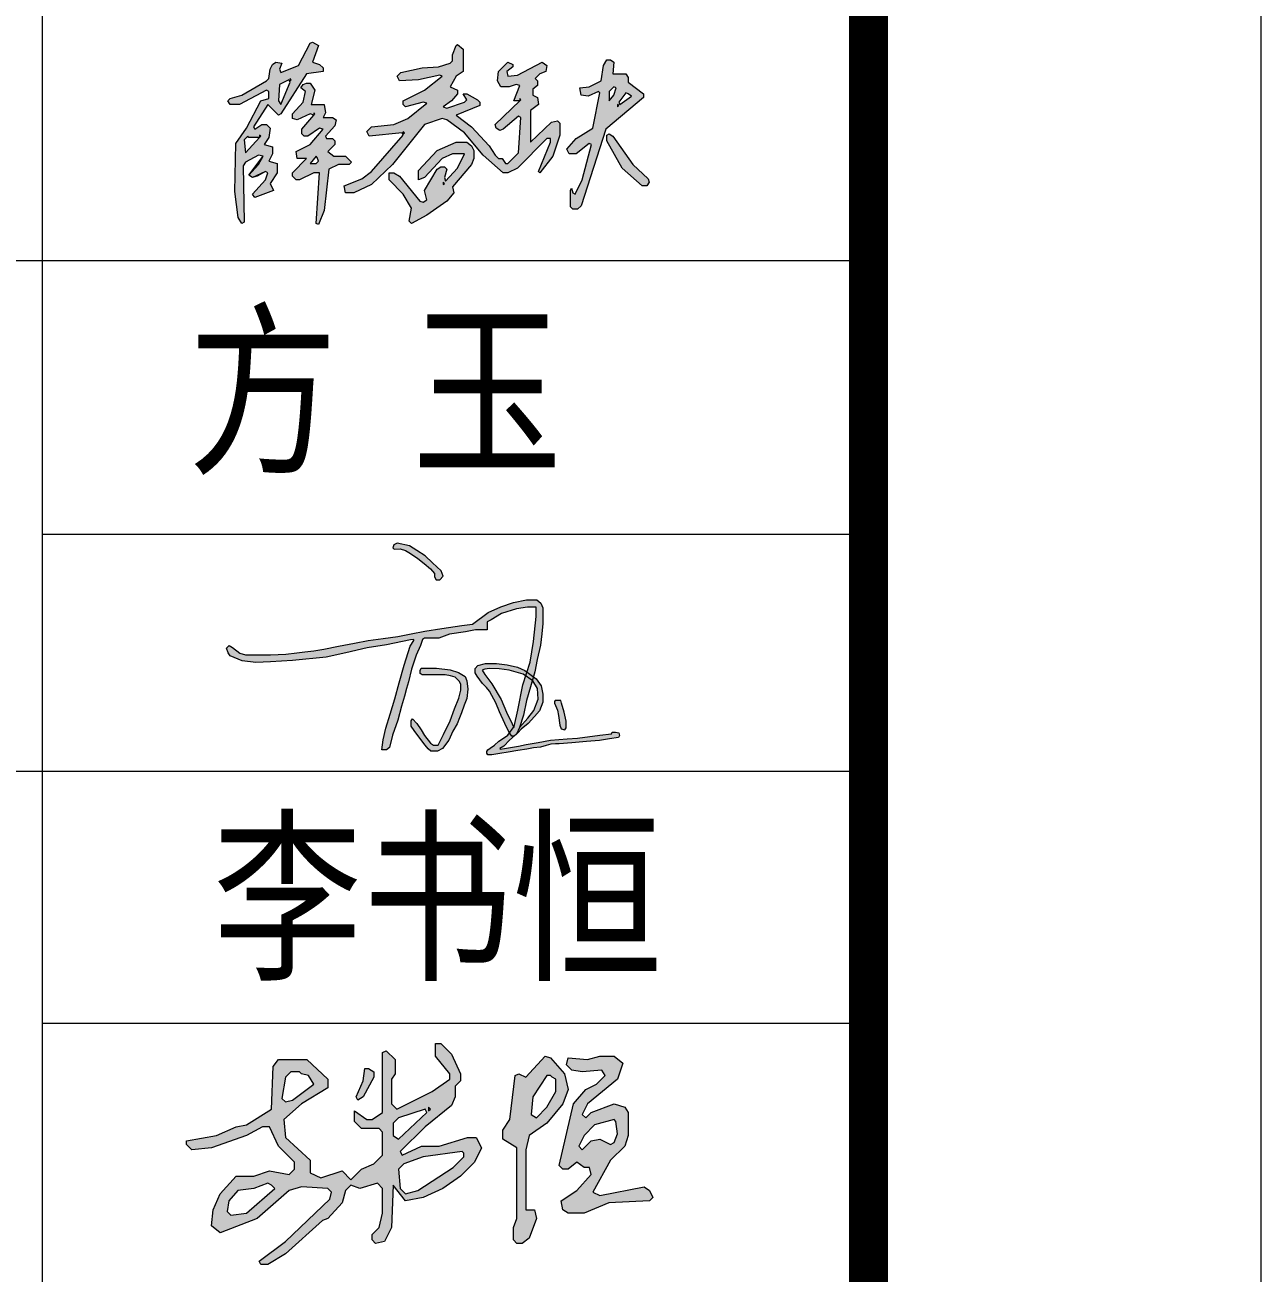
# Model space of a CAD drawing. Header units: inches. Extents: x -3272461 to -2504170, y 403793 to 1071042.
# Drawn here: x -2654718 to -2649994, y 724039 to 728806 of the extents above; entities that cross this region are included whole.
import ezdxf
from ezdxf.enums import TextEntityAlignment as Align

# ---------------------------------------------------------------- set-up
doc = ezdxf.new("R2010")
doc.units = ezdxf.units.IN
doc.header["$LTSCALE"] = 1000
doc.header["$MEASUREMENT"] = 0
doc.layers.get('0').update_dxf_attribs({"lineweight": 18})
doc.layers.add('PUB_TITLE', color=153, linetype='Continuous', lineweight=18)
doc.styles.add('-黑体', font='', dxfattribs={"width": 0.7})
doc.styles.get('-黑体').set_extended_font_data('微软雅黑')

msp = doc.modelspace()

# ---------------------------------------------------------------- hatches: boundary and pattern name
h = msp.add_hatch(color=256)
h.paths.add_polyline_path([(-2653704.5, 728588.3), (-2653709, 728597.3), (-2653745, 728579.3), (-2653749.5, 728516.3), (-2653740.5, 728502.8)], flags=0)
h.paths.add_polyline_path([(-2653628, 728736.8), (-2653619, 728741.3), (-2653596.5, 728727.8), (-2653619, 728664.8), (-2653592, 728655.8), (-2653578.5, 728642.3), (-2653578.5, 728628.8), (-2653641.5, 728619.8), (-2653740.5, 728466.8), (-2653749.5, 728462.3), (-2653790, 728502.8), (-2653844, 728417.3), (-2653839.5, 728408.3), (-2653812.5, 728426.3), (-2653794.5, 728426.3), (-2653781, 728412.8), (-2653785.5, 728376.8), (-2653803.5, 728349.8), (-2653772, 728340.8), (-2653772, 728313.8), (-2653785.5, 728286.8), (-2653754, 728277.8), (-2653754, 728241.8), (-2653781, 728201.3), (-2653767.5, 728174.3), (-2653839.5, 728147.3), (-2653848.5, 728160.8), (-2653799, 728214.8), (-2653790, 728241.8), (-2653799, 728246.3), (-2653830.5, 728228.3), (-2653848.5, 728223.8), (-2653862, 728232.8), (-2653826, 728273.3), (-2653808, 728304.8), (-2653826, 728309.3), (-2653875.5, 728282.3), (-2653884.5, 728268.8), (-2653880, 728052.8), (-2653889, 728048.3), (-2653902.5, 728070.8), (-2653916, 728169.8), (-2653911.5, 728354.3), (-2653871, 728412.8), (-2653817, 728516.3), (-2653785.5, 728525.3), (-2653785.5, 728552.3), (-2653794.5, 728556.8), (-2653898, 728502.8), (-2653934, 728502.8), (-2653943, 728516.3), (-2653934, 728525.3), (-2653889, 728538.8), (-2653794.5, 728592.8), (-2653785.5, 728601.8), (-2653781, 728637.8), (-2653772, 728655.8), (-2653758.5, 728664.8), (-2653736, 728660.3), (-2653745, 728637.8), (-2653740.5, 728624.3), (-2653673, 728651.3)], flags=0)
h.paths.add_polyline_path([(-2653862, 728376.8), (-2653866.5, 728381.3), (-2653880, 728367.8), (-2653875.5, 728318.3), (-2653821.5, 728376.8)], flags=0)
h.paths.add_polyline_path([(-2653641.5, 728583.8), (-2653628, 728583.8), (-2653610, 728556.8), (-2653623.5, 728502.8), (-2653574, 728502.8), (-2653569.5, 728471.3), (-2653578.5, 728453.3), (-2653542.5, 728453.3), (-2653529, 728444.3), (-2653533.5, 728421.8), (-2653569.5, 728381.3), (-2653565, 728372.3), (-2653542.5, 728372.3), (-2653533.5, 728363.3), (-2653533.5, 728349.8), (-2653560.5, 728322.8), (-2653538, 728304.8), (-2653493, 728304.8), (-2653470.5, 728282.3), (-2653479.5, 728273.3), (-2653520, 728273.3), (-2653556, 728255.3), (-2653574, 728097.8), (-2653596.5, 728043.8), (-2653605.5, 728048.3), (-2653592, 728241.8), (-2653614.5, 728241.8), (-2653668.5, 728214.8), (-2653682, 728214.8), (-2653695.5, 728228.3), (-2653695.5, 728241.8), (-2653641.5, 728295.8), (-2653677.5, 728295.8), (-2653682, 728322.8), (-2653628, 728349.8), (-2653578.5, 728408.3), (-2653592, 728412.8), (-2653637, 728381.3), (-2653650.5, 728381.3), (-2653659.5, 728390.3), (-2653659.5, 728408.3), (-2653614.5, 728462.3), (-2653628, 728466.8), (-2653677.5, 728444.3), (-2653695.5, 728448.8), (-2653695.5, 728466.8), (-2653655, 728511.8), (-2653646, 728552.3), (-2653664, 728565.8), (-2653655, 728579.3)], flags=0)
h.paths.add_polyline_path([(-2653601, 728300.3), (-2653605.5, 728304.8), (-2653628, 728277.8), (-2653605.5, 728277.8), (-2653596.5, 728286.8)], flags=0)
h.paths.add_polyline_path([(-2653070, 728727.8), (-2653065.5, 728732.3), (-2653043, 728714.3), (-2653043, 728628.8), (-2653070, 728610.8), (-2653092.5, 728570.3), (-2653065.5, 728556.8), (-2653065.5, 728543.3), (-2653088, 728516.3), (-2653119.5, 728493.8), (-2653106, 728489.3), (-2653038.5, 728511.8), (-2653029.5, 728520.8), (-2653043, 728543.3), (-2653029.5, 728543.3), (-2652989, 728520.8), (-2652980, 728511.8), (-2652980, 728498.3), (-2653070, 728462.3), (-2653011.5, 728417.3), (-2652944, 728345.3), (-2652921.5, 728309.3), (-2652908, 728295.8), (-2652894.5, 728295.8), (-2652881, 728277.8), (-2652872, 728277.8), (-2652831.5, 728318.3), (-2652822.5, 728453.3), (-2652831.5, 728457.8), (-2652890, 728408.3), (-2652903.5, 728403.8), (-2652917, 728412.8), (-2652921.5, 728426.3), (-2652827, 728516.3), (-2652849.5, 728516.3), (-2652827, 728574.8), (-2652840.5, 728579.3), (-2652867.5, 728570.3), (-2652899, 728570.3), (-2652912.5, 728592.8), (-2652908, 728628.8), (-2652872, 728664.8), (-2652854, 728655.8), (-2652854, 728646.8), (-2652876.5, 728628.8), (-2652872, 728610.8), (-2652836, 728615.3), (-2652741.5, 728664.8), (-2652723.5, 728651.3), (-2652728, 728628.8), (-2652750.5, 728619.8), (-2652768.5, 728601.8), (-2652759.5, 728592.8), (-2652759.5, 728574.8), (-2652777.5, 728561.3), (-2652777.5, 728538.8), (-2652759.5, 728529.8), (-2652755, 728502.8), (-2652786.5, 728480.3), (-2652786.5, 728358.8), (-2652705.5, 728435.3), (-2652683, 728439.8), (-2652674, 728430.8), (-2652674, 728385.8), (-2652701, 728304.8), (-2652750.5, 728241.8), (-2652755, 728246.3), (-2652710, 728358.8), (-2652710, 728372.3), (-2652723.5, 728372.3), (-2652836, 728259.8), (-2652872, 728241.8), (-2652890, 728241.8), (-2652966.5, 728309.3), (-2653038.5, 728394.8), (-2653106, 728444.3), (-2653124, 728448.8), (-2653191.5, 728426.3), (-2653313, 728273.3), (-2653394, 728196.8), (-2653461.5, 728165.3), (-2653493, 728165.3), (-2653497.5, 728192.3), (-2653430, 728219.3), (-2653394, 728246.3), (-2653272.5, 728385.8), (-2653277, 728394.8), (-2653403, 728381.3), (-2653412, 728399.3), (-2653394, 728417.3), (-2653308.5, 728426.3), (-2653254.5, 728448.8), (-2653182.5, 728507.3), (-2653196, 728511.8), (-2653263.5, 728493.8), (-2653272.5, 728502.8), (-2653272.5, 728516.3), (-2653191.5, 728556.8), (-2653124, 728610.8), (-2653133, 728615.3), (-2653214, 728597.3), (-2653286, 728592.8), (-2653295, 728610.8), (-2653281.5, 728624.3), (-2653200.5, 728642.3), (-2653137.5, 728646.8), (-2653092.5, 728660.3), (-2653083.5, 728669.3), (-2653083.5, 728691.8)], flags=0)
h.paths.add_polyline_path([(-2653070, 728358.8), (-2653029.5, 728358.8), (-2653011.5, 728345.3), (-2653002.5, 728327.3), (-2653002.5, 728295.8), (-2653011.5, 728273.3), (-2653083.5, 728187.8), (-2653079, 728165.3), (-2653106, 728133.8), (-2653182.5, 728079.8), (-2653241, 728048.3), (-2653250, 728057.3), (-2653241, 728106.8), (-2653272.5, 728160.8), (-2653326.5, 728214.8), (-2653326.5, 728241.8), (-2653308.5, 728241.8), (-2653286, 728228.3), (-2653209.5, 728133.8), (-2653196, 728129.3), (-2653182.5, 728138.3), (-2653191.5, 728174.3), (-2653142, 728255.3), (-2653128.5, 728264.3), (-2653115, 728264.3), (-2653106, 728255.3), (-2653115, 728223.8), (-2653110.5, 728210.3), (-2653065.5, 728259.8), (-2653038.5, 728313.8), (-2653083.5, 728313.8), (-2653124, 728295.8), (-2653191.5, 728223.8), (-2653214, 728214.8), (-2653214, 728250.8), (-2653142, 728327.3)], flags=0)
h.paths.add_polyline_path([(-2652494, 728673.8), (-2652480.5, 728673.8), (-2652467, 728664.8), (-2652471.5, 728619.8), (-2652422, 728619.8), (-2652413, 728606.3), (-2652413, 728588.3), (-2652354.5, 728543.3), (-2652354.5, 728529.8), (-2652498.5, 728408.3), (-2652593, 728115.8), (-2652606.5, 728102.3), (-2652624.5, 728102.3), (-2652633.5, 728111.3), (-2652633.5, 728174.3), (-2652629, 728183.3), (-2652624.5, 728165.3), (-2652615.5, 728160.8), (-2652588.5, 728214.8), (-2652552.5, 728349.8), (-2652561.5, 728354.3), (-2652611, 728313.8), (-2652638, 728313.8), (-2652647, 728331.8), (-2652611, 728372.3), (-2652548, 728412.8), (-2652521, 728547.8), (-2652525.5, 728552.3), (-2652566, 728534.3), (-2652593, 728538.8), (-2652597.5, 728565.8), (-2652561.5, 728570.3), (-2652516.5, 728592.8), (-2652507.5, 728651.3)], flags=0)
h.paths.add_polyline_path([(-2652494, 728385.8), (-2652485, 728390.3), (-2652471.5, 728381.3), (-2652395, 728273.3), (-2652336.5, 728219.3), (-2652332, 728205.8), (-2652341, 728192.3), (-2652359, 728192.3), (-2652435.5, 728259.8), (-2652494, 728363.3)], flags=0)
h.paths.add_polyline_path([(-2652413, 728543.3), (-2652422, 728547.8), (-2652449, 728511.8), (-2652444.5, 728502.8), (-2652399.5, 728534.3)], flags=0)
h.paths.add_polyline_path([(-2652458, 728565.8), (-2652467, 728570.3), (-2652485, 728552.3), (-2652485, 728516.3), (-2652467, 728538.8)], flags=0)
h = msp.add_hatch(color=256)
h.paths.add_polyline_path([(-2653127.6, 726721.5), (-2653160.8, 726752.5), (-2653188.9, 726778.6), (-2653220.6, 726799), (-2653247.8, 726816.4), (-2653296, 726827.7), (-2653308.2, 726821.1), (-2653311.5, 726808.9), (-2653306.8, 726803.9), (-2653283.6, 726804.8), (-2653263.5, 726799.1), (-2653244.5, 726787.1), (-2653216, 726769.1), (-2653192.8, 726750), (-2653167.7, 726729.2), (-2653153.1, 726710.9), (-2653153.1, 726698.3), (-2653146.8, 726687.6), (-2653132.9, 726687.6), (-2653119.8, 726700.4)], flags=0)
h.paths.add_polyline_path([(-2653034.8, 726487.9), (-2652996.4, 726496.4), (-2652975, 726496.4), (-2652964.3, 726496.4), (-2652951.2, 726496.4), (-2652951.2, 726515.4), (-2652951.2, 726526.1), (-2652936.9, 726534.5), (-2652896.5, 726558.2), (-2652839.4, 726576), (-2652797.8, 726582), (-2652764.5, 726582), (-2652764.5, 726547.5), (-2652774.1, 726451), (-2652787.2, 726372.6), (-2652799.2, 726334.7), (-2652775.4, 726316.9), (-2652770, 726336), (-2652760, 726382.1), (-2652748, 726437.7), (-2652742.9, 726481.3), (-2652738.4, 726520), (-2652738.4, 726557.6), (-2652738.4, 726580.4), (-2652746.3, 726597.5), (-2652762.3, 726610.1), (-2652801.1, 726610.1), (-2652851.3, 726601), (-2652899.2, 726583.9), (-2652948.3, 726562.2), (-2653007.8, 726518), (-2653048.7, 726512), (-2653124.3, 726501), (-2653189.9, 726490.9), (-2653241.7, 726480.7), (-2653292.8, 726470.5), (-2653349.3, 726462.7), (-2653405.7, 726454.9), (-2653458.6, 726444.9), (-2653519.5, 726433.4), (-2653576.3, 726422.7), (-2653614.5, 726415.5), (-2653648.1, 726411.6), (-2653679, 726408), (-2653721.4, 726403.1), (-2653779.3, 726400.7), (-2653818.5, 726400.7), (-2653852.7, 726400.7), (-2653875.6, 726400.7), (-2653896.9, 726406.3), (-2653925.2, 726428.7), (-2653938, 726436.8), (-2653948.1, 726426), (-2653941.2, 726408.8), (-2653933.7, 726396.9), (-2653888.3, 726377.5), (-2653835.4, 726371.4), (-2653779, 726374.3), (-2653695.9, 726378.6), (-2653566.2, 726392.2), (-2653491.8, 726408.8), (-2653409.5, 726427.2), (-2653336.1, 726439.1), (-2653244.2, 726458.2), (-2653232.1, 726459.7), (-2653232.1, 726455), (-2653245.9, 726433.4), (-2653269.3, 726360.9), (-2653287.3, 726293.9), (-2653304, 726232), (-2653321.9, 726174.4), (-2653338.8, 726119.9), (-2653348.7, 726075.5), (-2653354.1, 726037.1), (-2653336.5, 726037.1), (-2653324.9, 726046.3), (-2653313.4, 726093.1), (-2653293, 726150.8), (-2653278.3, 726204.4), (-2653267.6, 726243), (-2653259.7, 726271.7), (-2653252.6, 726297.4), (-2653240.7, 726346.4), (-2653222.7, 726399), (-2653206, 726436), (-2653198.8, 726458.7), (-2653191.6, 726464.7), (-2653171.3, 726464.7), (-2653136.6, 726464.7), (-2653096, 726479)], flags=0)
for points in [[(-2652933.1, 726289.2), (-2652960.2, 726325.7), (-2652970.9, 726341.7), (-2652960.2, 726346.2), (-2652942.9, 726348.9), (-2652906.3, 726347.1), (-2652867.1, 726342.2), (-2652813.6, 726327), (-2652803.8, 726320), (-2652799.2, 726334.7), (-2652807.6, 726341), (-2652835.5, 726353.4), (-2652875.7, 726362.9), (-2652916, 726368), (-2652957.7, 726368), (-2652987, 726359.3), (-2652997.9, 726348.3), (-2652997.9, 726331.5), (-2652989.2, 726319), (-2652969.4, 726290.9), (-2652954, 726276.2), (-2652942.1, 726261.4), (-2652933.5, 726245.5), (-2652918.2, 726217), (-2652905, 726183), (-2652883.8, 726138.8), (-2652866.9, 726103.7), (-2652866, 726102.5), (-2652850.3, 726123.1), (-2652855.5, 726136.8), (-2652878.2, 726181.4), (-2652897.8, 726229.5)], [(-2653029.6, 726234.3), (-2653025.3, 726269.4), (-2653029.6, 726301.3), (-2653035.1, 726317.7), (-2653061.5, 726333.1), (-2653093.4, 726343), (-2653145, 726349.6), (-2653189, 726349.6), (-2653203.3, 726349.6), (-2653207.7, 726340.8), (-2653207.7, 726328.7), (-2653200, 726324.5), (-2653173.6, 726324.5), (-2653136.3, 726324.5), (-2653111.8, 726324.5), (-2653092.3, 726319.9), (-2653073.6, 726315.5), (-2653064.8, 726306.7), (-2653057.1, 726299.1), (-2653052.7, 726287), (-2653052.7, 726266.1), (-2653059.7, 726235.5), (-2653075.8, 726193.7), (-2653093.3, 726148), (-2653118.7, 726095.9), (-2653138.5, 726055.3), (-2653157.1, 726055.3), (-2653168.1, 726063), (-2653191.4, 726092.2), (-2653204.4, 726113.5), (-2653219.8, 726138.7), (-2653236.3, 726156.3), (-2653242.6, 726148.5), (-2653242.6, 726139.7), (-2653242.6, 726128.2), (-2653230.8, 726111.1), (-2653212.1, 726086.7), (-2653187.9, 726055.3), (-2653176.9, 726041), (-2653167, 726032.2), (-2653141.7, 726032.2), (-2653122, 726043.2), (-2653097.8, 726075.1), (-2653082.4, 726109.1), (-2653066.3, 726136.7), (-2653057.5, 726160.2), (-2653050.2, 726179.6), (-2653039.5, 726207.9)], [(-2652738.7, 726219.6), (-2652738.7, 726249.8), (-2652744.6, 726282.1), (-2652764.5, 726308.8), (-2652775.4, 726316.9), (-2652779.4, 726302.6), (-2652777.5, 726301.2), (-2652759.5, 726272.5), (-2652756.8, 726230.9), (-2652773.1, 726188.4), (-2652795.7, 726158.6), (-2652828.1, 726122.7), (-2652838.2, 726099.7), (-2652833.3, 726104.2), (-2652821.2, 726116.6), (-2652794.3, 726137.7), (-2652771.1, 726164.4), (-2652752, 726186.5)]]:
    msp.add_hatch(color=256).paths.add_polyline_path(points, flags=0)
h = msp.add_hatch(color=256)
h.paths.add_polyline_path([(-2652775.4, 726316.9), (-2652799.2, 726334.7), (-2652814.8, 726285.4), (-2652834.7, 726189.4), (-2652847.8, 726126.4), (-2652866, 726102.5), (-2652856.7, 726089.8), (-2652849.4, 726089.8), (-2652838.2, 726099.7), (-2652828.1, 726122.7), (-2652812.7, 726170.2), (-2652801.1, 726226.3), (-2652786.4, 726278)], flags=0)
h.paths.add_polyline_path([(-2652887.6, 726052.1), (-2652866.3, 726074.7), (-2652849.4, 726089.8), (-2652856.7, 726089.8), (-2652866, 726102.5), (-2652872.6, 726093.8), (-2652889.2, 726082.4), (-2652906.7, 726070.3), (-2652923.3, 726055.8), (-2652939.9, 726044.4), (-2652949.6, 726037.7), (-2652952.6, 726031.1), (-2652952.6, 726024.5), (-2652948.4, 726018.9), (-2652934.3, 726018.9), (-2652902.7, 726024.1), (-2652871.2, 726029.2), (-2652834.4, 726035.2), (-2652800.4, 726040.8), (-2652774.9, 726044.9), (-2652748.2, 726048.2), (-2652726.3, 726054.5), (-2652707.7, 726059.9), (-2652690.3, 726060.5), (-2652675.9, 726061), (-2652627.9, 726065), (-2652571.4, 726069.6), (-2652522, 726073.7), (-2652483.8, 726079.8), (-2652450.2, 726085.2), (-2652445.4, 726091.8), (-2652449, 726102.6), (-2652461.6, 726105.6), (-2652474.2, 726105.6), (-2652476.5, 726099.3), (-2652521.6, 726093.6), (-2652606.9, 726082.8), (-2652645.4, 726079.7), (-2652709.1, 726074.6), (-2652757.1, 726065.8), (-2652801.9, 726057.6), (-2652832, 726052.1), (-2652885.6, 726042.3), (-2652901.4, 726039.6), (-2652903.3, 726042.8)], flags=0)
h.paths.add_polyline_path([(-2652657, 726181.7), (-2652667.3, 726215.6), (-2652670.3, 726225.6), (-2652680.1, 726225.6), (-2652691.6, 726225.6), (-2652694.8, 726222), (-2652694.8, 726215.6), (-2652682.7, 726188.7), (-2652679.5, 726168.2), (-2652673.7, 726131.8), (-2652668.6, 726118.3), (-2652654.5, 726114.5), (-2652650, 726122.2), (-2652650, 726147.8)], flags=0)
at = {"linetype": 'Continuous'}
h = msp.add_hatch(color=256, dxfattribs=at)
h.paths.add_polyline_path([(-2653776.1, 724375.3), (-2653789.6, 724382), (-2653843.6, 724361.8), (-2653904.4, 724355), (-2653938.1, 724314.5), (-2653944.9, 724274), (-2653931.4, 724260.5), (-2653870.6, 724267.3), (-2653762.6, 724361.8)], flags=0)
h.paths.add_polyline_path([(-2653040.4, 724496.8), (-2653047.1, 724503.5), (-2653195.6, 724483.3), (-2653269.9, 724456.3), (-2653290.1, 724436), (-2653283.4, 724361.8), (-2653263.1, 724341.5), (-2653215.9, 724355), (-2653080.9, 724442.8), (-2653040.4, 724483.3)], flags=0)
h.paths.add_polyline_path([(-2652459.9, 724618.3), (-2652466.6, 724625), (-2652540.9, 724604.8), (-2652581.4, 724564.3), (-2652601.6, 724523.8), (-2652588.1, 724510.3), (-2652554.4, 724544), (-2652520.6, 724550.8), (-2652480.1, 724530.5), (-2652466.6, 724537.3), (-2652453.1, 724571)], flags=0)
h.paths.add_polyline_path([(-2653182.1, 724652), (-2653188.9, 724665.5), (-2653290.1, 724631.8), (-2653310.4, 724611.5), (-2653310.4, 724564.3), (-2653290.1, 724550.8)], flags=0)
h.paths.add_polyline_path([(-2653168.6, 724665.5), (-2653175.4, 724672.3), (-2653175.4, 724658.8)], flags=0)
h.paths.add_polyline_path([(-2652702.9, 724787), (-2652709.6, 724793.8), (-2652723.1, 724793.8), (-2652777.1, 724712.8), (-2652783.9, 724645.3), (-2652763.6, 724631.8), (-2652723.1, 724672.3), (-2652689.4, 724733), (-2652689.4, 724780.3)], flags=0)
h.paths.add_polyline_path([(-2653661.4, 724800.5), (-2653668.1, 724807.3), (-2653701.9, 724807.3), (-2653722.1, 724787), (-2653735.6, 724706), (-2653722.1, 724692.5), (-2653695.1, 724699.3), (-2653614.1, 724760), (-2653634.4, 724793.8)], flags=0)
h.paths.add_polyline_path([(-2653418.4, 724820.8), (-2653404.9, 724820.8), (-2653384.6, 724807.3), (-2653384.6, 724787), (-2653425.1, 724712.8), (-2653445.4, 724699.3), (-2653452.1, 724712.8), (-2653425.1, 724773.5)], flags=0)
h.paths.add_polyline_path([(-2652520.6, 724868), (-2652466.6, 724868), (-2652432.9, 724841), (-2652453.1, 724780.3), (-2652567.9, 724685.8), (-2652588.1, 724645.3), (-2652574.6, 724631.8), (-2652554.4, 724652), (-2652466.6, 724685.8), (-2652426.1, 724672.3), (-2652412.6, 724652), (-2652412.6, 724564.3), (-2652426.1, 724523.8), (-2652480.1, 724469.8), (-2652547.6, 724348.3), (-2652520.6, 724334.8), (-2652351.9, 724368.5), (-2652331.6, 724355), (-2652318.1, 724328), (-2652331.6, 724314.5), (-2652486.9, 724307.8), (-2652581.4, 724267.3), (-2652642.1, 724267.3), (-2652662.4, 724280.8), (-2652669.1, 724314.5), (-2652608.4, 724355), (-2652554.4, 724415.8), (-2652561.1, 724442.8), (-2652581.4, 724442.8), (-2652608.4, 724463), (-2652642.1, 724436), (-2652662.4, 724436), (-2652675.9, 724449.5), (-2652621.9, 724685.8), (-2652574.6, 724739.8), (-2652534.1, 724760), (-2652500.4, 724793.8), (-2652513.9, 724814), (-2652588.1, 724807.3), (-2652628.6, 724814), (-2652648.9, 724834.3), (-2652642.1, 724861.3), (-2652567.9, 724854.5)], flags=0)
h.paths.add_polyline_path([(-2652729.9, 724868), (-2652709.6, 724861.3), (-2652655.6, 724800.5), (-2652642.1, 724739.8), (-2652662.4, 724685.8), (-2652723.1, 724611.5), (-2652790.6, 724564.3), (-2652804.1, 724510.3), (-2652804.1, 724280.8), (-2652770.4, 724280.8), (-2652763.6, 724247), (-2652790.6, 724172.8), (-2652817.6, 724152.5), (-2652837.9, 724152.5), (-2652851.4, 724166), (-2652851.4, 724213.3), (-2652837.9, 724247), (-2652837.9, 724517), (-2652891.9, 724550.8), (-2652891.9, 724584.5), (-2652864.9, 724625), (-2652844.6, 724793.8), (-2652831.1, 724800.5), (-2652804.1, 724787)], flags=0)
h.paths.add_polyline_path([(-2653148.4, 724915.3), (-2653128.1, 724915.3), (-2653087.6, 724874.8), (-2653053.9, 724800.5), (-2653053.9, 724773.5), (-2653074.1, 724753.3), (-2653074.1, 724712.8), (-2653087.6, 724679), (-2653188.9, 724598), (-2653283.4, 724503.5), (-2653276.6, 724490), (-2653202.4, 724523.8), (-2653134.9, 724523.8), (-2653026.9, 724557.5), (-2652993.1, 724557.5), (-2652972.9, 724517), (-2652999.9, 724463), (-2653053.9, 724409), (-2653121.4, 724361.8), (-2653195.6, 724328), (-2653263.1, 724314.5), (-2653310.4, 724375.3), (-2653317.1, 724213.3), (-2653344.1, 724159.3), (-2653377.9, 724152.5), (-2653391.4, 724166), (-2653391.4, 724186.3), (-2653364.4, 724213.3), (-2653350.9, 724267.3), (-2653350.9, 724361.8), (-2653371.1, 724382), (-2653438.6, 724361.8), (-2653472.4, 724375.3), (-2653492.6, 724355), (-2653506.1, 724307.8), (-2653560.1, 724247), (-2653580.4, 724240.3), (-2653722.1, 724112), (-2653789.6, 724071.5), (-2653816.6, 724071.5), (-2653823.4, 724085), (-2653722.1, 724159.3), (-2653553.4, 724321.3), (-2653546.6, 724348.3), (-2653560.1, 724361.8), (-2653661.4, 724368.5), (-2653708.6, 724355), (-2653830.1, 724247), (-2653971.9, 724193), (-2654005.6, 724220), (-2653998.9, 724280.8), (-2653971.9, 724341.5), (-2653911.1, 724409), (-2653843.6, 724409), (-2653782.9, 724429.3), (-2653708.6, 724415.8), (-2653688.4, 724436), (-2653688.4, 724463), (-2653749.1, 724523.8), (-2653782.9, 724598), (-2653809.9, 724598), (-2653870.6, 724564.3), (-2654005.6, 724517), (-2654079.9, 724510.3), (-2654100.1, 724530.5), (-2654100.1, 724544), (-2653985.4, 724564.3), (-2653911.1, 724598), (-2653870.6, 724604.8), (-2653776.1, 724665.5), (-2653769.4, 724827.5), (-2653749.1, 724854.5), (-2653641.1, 724854.5), (-2653560.1, 724780.3), (-2653560.1, 724746.5), (-2653661.4, 724685.8), (-2653728.9, 724625), (-2653722.1, 724557.5), (-2653627.6, 724469.8), (-2653627.6, 724422.5), (-2653587.1, 724402.3), (-2653506.1, 724429.3), (-2653472.4, 724395.5), (-2653431.9, 724436), (-2653384.6, 724456.3), (-2653350.9, 724490), (-2653350.9, 724577.8), (-2653364.4, 724591.3), (-2653431.9, 724591.3), (-2653458.9, 724618.3), (-2653458.9, 724658.8), (-2653411.6, 724625), (-2653391.4, 724625), (-2653350.9, 724652), (-2653350.9, 724881.5), (-2653337.4, 724888.3), (-2653303.6, 724854.5), (-2653303.6, 724800.5), (-2653317.1, 724780.3), (-2653317.1, 724685.8), (-2653296.9, 724665.5), (-2653161.9, 724733), (-2653094.4, 724780.3), (-2653094.4, 724800.5), (-2653148.4, 724868)], flags=0)

# ---------------------------------------------------------------- linework, layer by layer
for points in [[(-2653628, 728736.8), (-2653619, 728741.3), (-2653596.5, 728727.8), (-2653619, 728664.8), (-2653592, 728655.8), (-2653578.5, 728642.3), (-2653578.5, 728628.8), (-2653641.5, 728619.8), (-2653740.5, 728466.8), (-2653749.5, 728462.3), (-2653790, 728502.8), (-2653844, 728417.3), (-2653839.5, 728408.3), (-2653812.5, 728426.3), (-2653794.5, 728426.3), (-2653781, 728412.8), (-2653785.5, 728376.8), (-2653803.5, 728349.8), (-2653772, 728340.8), (-2653772, 728313.8), (-2653785.5, 728286.8), (-2653754, 728277.8), (-2653754, 728241.8), (-2653781, 728201.3), (-2653767.5, 728174.3), (-2653839.5, 728147.3), (-2653848.5, 728160.8), (-2653799, 728214.8), (-2653790, 728241.8), (-2653799, 728246.3), (-2653848.5, 728223.8), (-2653862, 728232.8), (-2653808, 728304.8), (-2653826, 728309.3), (-2653875.5, 728282.3), (-2653884.5, 728268.8), (-2653880, 728052.8), (-2653889, 728048.3), (-2653902.5, 728070.8), (-2653916, 728169.8), (-2653911.5, 728354.3), (-2653871, 728412.8), (-2653817, 728516.3), (-2653785.5, 728525.3), (-2653785.5, 728552.3), (-2653794.5, 728556.8), (-2653898, 728502.8), (-2653934, 728502.8), (-2653943, 728516.3), (-2653934, 728525.3), (-2653889, 728538.8), (-2653794.5, 728592.8), (-2653785.5, 728601.8), (-2653781, 728637.8), (-2653772, 728655.8), (-2653758.5, 728664.8), (-2653736, 728660.3), (-2653745, 728637.8), (-2653740.5, 728624.3), (-2653673, 728651.3), (-2653628, 728736.8)], [(-2653628, 728736.8), (-2653619, 728741.3), (-2653596.5, 728727.8), (-2653619, 728664.8), (-2653592, 728655.8), (-2653578.5, 728642.3), (-2653578.5, 728628.8), (-2653641.5, 728619.8), (-2653740.5, 728466.8), (-2653749.5, 728462.3), (-2653790, 728502.8), (-2653844, 728417.3), (-2653839.5, 728408.3), (-2653812.5, 728426.3), (-2653794.5, 728426.3), (-2653781, 728412.8), (-2653785.5, 728376.8), (-2653803.5, 728349.8), (-2653772, 728340.8), (-2653772, 728313.8), (-2653785.5, 728286.8), (-2653754, 728277.8), (-2653754, 728241.8), (-2653781, 728201.3), (-2653767.5, 728174.3), (-2653839.5, 728147.3), (-2653848.5, 728160.8), (-2653799, 728214.8), (-2653790, 728241.8), (-2653799, 728246.3), (-2653830.5, 728228.3), (-2653848.5, 728223.8), (-2653862, 728232.8), (-2653826, 728273.3), (-2653808, 728304.8), (-2653826, 728309.3), (-2653875.5, 728282.3), (-2653884.5, 728268.8), (-2653880, 728052.8), (-2653889, 728048.3), (-2653902.5, 728070.8), (-2653916, 728169.8), (-2653911.5, 728354.3), (-2653871, 728412.8), (-2653817, 728516.3), (-2653785.5, 728525.3), (-2653785.5, 728552.3), (-2653794.5, 728556.8), (-2653898, 728502.8), (-2653934, 728502.8), (-2653943, 728516.3), (-2653934, 728525.3), (-2653889, 728538.8), (-2653794.5, 728592.8), (-2653785.5, 728601.8), (-2653781, 728637.8), (-2653772, 728655.8), (-2653758.5, 728664.8), (-2653736, 728660.3), (-2653745, 728637.8), (-2653740.5, 728624.3), (-2653673, 728651.3), (-2653628, 728736.8)], [(-2653070, 728727.8), (-2653065.5, 728732.3), (-2653043, 728714.3), (-2653043, 728628.8), (-2653070, 728610.8), (-2653092.5, 728570.3), (-2653065.5, 728556.8), (-2653065.5, 728543.3), (-2653088, 728516.3), (-2653119.5, 728493.8), (-2653106, 728489.3), (-2653038.5, 728511.8), (-2653029.5, 728520.8), (-2653043, 728543.3), (-2653029.5, 728543.3), (-2652989, 728520.8), (-2652980, 728511.8), (-2652980, 728498.3), (-2653070, 728462.3), (-2653011.5, 728417.3), (-2652944, 728345.3), (-2652921.5, 728309.3), (-2652908, 728295.8), (-2652894.5, 728295.8), (-2652881, 728277.8), (-2652872, 728277.8), (-2652831.5, 728318.3), (-2652822.5, 728453.3), (-2652831.5, 728457.8), (-2652890, 728408.3), (-2652903.5, 728403.8), (-2652917, 728412.8), (-2652921.5, 728426.3), (-2652827, 728516.3), (-2652849.5, 728516.3), (-2652827, 728574.8), (-2652840.5, 728579.3), (-2652867.5, 728570.3), (-2652899, 728570.3), (-2652912.5, 728592.8), (-2652908, 728628.8), (-2652872, 728664.8), (-2652854, 728655.8), (-2652854, 728646.8), (-2652876.5, 728628.8), (-2652872, 728610.8), (-2652836, 728615.3), (-2652741.5, 728664.8), (-2652723.5, 728651.3), (-2652728, 728628.8), (-2652750.5, 728619.8), (-2652768.5, 728601.8), (-2652759.5, 728592.8), (-2652759.5, 728574.8), (-2652777.5, 728561.3), (-2652777.5, 728538.8), (-2652759.5, 728529.8), (-2652755, 728502.8), (-2652786.5, 728480.3), (-2652786.5, 728358.8), (-2652705.5, 728435.3), (-2652683, 728439.8), (-2652674, 728430.8), (-2652674, 728385.8), (-2652701, 728304.8), (-2652750.5, 728241.8), (-2652755, 728246.3), (-2652710, 728358.8), (-2652710, 728372.3), (-2652723.5, 728372.3), (-2652836, 728259.8), (-2652872, 728241.8), (-2652890, 728241.8), (-2652966.5, 728309.3), (-2653038.5, 728394.8), (-2653106, 728444.3), (-2653124, 728448.8), (-2653191.5, 728426.3), (-2653313, 728273.3), (-2653394, 728196.8), (-2653461.5, 728165.3), (-2653493, 728165.3), (-2653497.5, 728192.3), (-2653430, 728219.3), (-2653394, 728246.3), (-2653272.5, 728385.8), (-2653277, 728394.8), (-2653403, 728381.3), (-2653412, 728399.3), (-2653394, 728417.3), (-2653308.5, 728426.3), (-2653254.5, 728448.8), (-2653182.5, 728507.3), (-2653196, 728511.8), (-2653263.5, 728493.8), (-2653272.5, 728502.8), (-2653272.5, 728516.3), (-2653191.5, 728556.8), (-2653124, 728610.8), (-2653133, 728615.3), (-2653214, 728597.3), (-2653286, 728592.8), (-2653295, 728610.8), (-2653281.5, 728624.3), (-2653200.5, 728642.3), (-2653137.5, 728646.8), (-2653092.5, 728660.3), (-2653083.5, 728669.3), (-2653083.5, 728691.8), (-2653070, 728727.8)], [(-2653070, 728727.8), (-2653065.5, 728732.3), (-2653043, 728714.3), (-2653043, 728628.8), (-2653070, 728610.8), (-2653092.5, 728570.3), (-2653065.5, 728556.8), (-2653065.5, 728543.3), (-2653088, 728516.3), (-2653119.5, 728493.8), (-2653106, 728489.3), (-2653038.5, 728511.8), (-2653029.5, 728520.8), (-2653043, 728543.3), (-2653029.5, 728543.3), (-2652989, 728520.8), (-2652980, 728511.8), (-2652980, 728498.3), (-2653070, 728462.3), (-2653011.5, 728417.3), (-2652944, 728345.3), (-2652921.5, 728309.3), (-2652908, 728295.8), (-2652894.5, 728295.8), (-2652881, 728277.8), (-2652872, 728277.8), (-2652831.5, 728318.3), (-2652822.5, 728453.3), (-2652831.5, 728457.8), (-2652890, 728408.3), (-2652903.5, 728403.8), (-2652917, 728412.8), (-2652921.5, 728426.3), (-2652827, 728516.3), (-2652849.5, 728516.3), (-2652827, 728574.8), (-2652840.5, 728579.3), (-2652867.5, 728570.3), (-2652899, 728570.3), (-2652912.5, 728592.8), (-2652908, 728628.8), (-2652872, 728664.8), (-2652854, 728655.8), (-2652854, 728646.8), (-2652876.5, 728628.8), (-2652872, 728610.8), (-2652836, 728615.3), (-2652741.5, 728664.8), (-2652723.5, 728651.3), (-2652728, 728628.8), (-2652750.5, 728619.8), (-2652768.5, 728601.8), (-2652759.5, 728592.8), (-2652759.5, 728574.8), (-2652777.5, 728561.3), (-2652777.5, 728538.8), (-2652759.5, 728529.8), (-2652755, 728502.8), (-2652786.5, 728480.3), (-2652786.5, 728358.8), (-2652705.5, 728435.3), (-2652683, 728439.8), (-2652674, 728430.8), (-2652674, 728385.8), (-2652701, 728304.8), (-2652750.5, 728241.8), (-2652755, 728246.3), (-2652710, 728358.8), (-2652710, 728372.3), (-2652723.5, 728372.3), (-2652836, 728259.8), (-2652872, 728241.8), (-2652890, 728241.8), (-2652966.5, 728309.3), (-2653038.5, 728394.8), (-2653106, 728444.3), (-2653124, 728448.8), (-2653191.5, 728426.3), (-2653313, 728273.3), (-2653394, 728196.8), (-2653461.5, 728165.3), (-2653493, 728165.3), (-2653497.5, 728192.3), (-2653430, 728219.3), (-2653394, 728246.3), (-2653272.5, 728385.8), (-2653277, 728394.8), (-2653403, 728381.3), (-2653412, 728399.3), (-2653394, 728417.3), (-2653308.5, 728426.3), (-2653254.5, 728448.8), (-2653182.5, 728507.3), (-2653196, 728511.8), (-2653263.5, 728493.8), (-2653272.5, 728502.8), (-2653272.5, 728516.3), (-2653191.5, 728556.8), (-2653124, 728610.8), (-2653133, 728615.3), (-2653214, 728597.3), (-2653286, 728592.8), (-2653295, 728610.8), (-2653281.5, 728624.3), (-2653200.5, 728642.3), (-2653137.5, 728646.8), (-2653092.5, 728660.3), (-2653083.5, 728669.3), (-2653083.5, 728691.8), (-2653070, 728727.8)], [(-2652494, 728673.8), (-2652480.5, 728673.8), (-2652467, 728664.8), (-2652471.5, 728619.8), (-2652422, 728619.8), (-2652413, 728606.3), (-2652413, 728588.3), (-2652354.5, 728543.3), (-2652354.5, 728529.8), (-2652498.5, 728408.3), (-2652593, 728115.8), (-2652606.5, 728102.3), (-2652624.5, 728102.3), (-2652633.5, 728111.3), (-2652633.5, 728174.3), (-2652629, 728183.3), (-2652624.5, 728165.3), (-2652615.5, 728160.8), (-2652588.5, 728214.8), (-2652552.5, 728349.8), (-2652561.5, 728354.3), (-2652611, 728313.8), (-2652638, 728313.8), (-2652647, 728331.8), (-2652611, 728372.3), (-2652548, 728412.8), (-2652521, 728547.8), (-2652525.5, 728552.3), (-2652566, 728534.3), (-2652593, 728538.8), (-2652597.5, 728565.8), (-2652561.5, 728570.3), (-2652516.5, 728592.8), (-2652507.5, 728651.3), (-2652494, 728673.8)], [(-2652494, 728673.8), (-2652480.5, 728673.8), (-2652467, 728664.8), (-2652471.5, 728619.8), (-2652422, 728619.8), (-2652413, 728606.3), (-2652413, 728588.3), (-2652354.5, 728543.3), (-2652354.5, 728529.8), (-2652498.5, 728408.3), (-2652593, 728115.8), (-2652606.5, 728102.3), (-2652624.5, 728102.3), (-2652633.5, 728111.3), (-2652633.5, 728174.3), (-2652629, 728183.3), (-2652624.5, 728165.3), (-2652615.5, 728160.8), (-2652588.5, 728214.8), (-2652552.5, 728349.8), (-2652561.5, 728354.3), (-2652611, 728313.8), (-2652638, 728313.8), (-2652647, 728331.8), (-2652611, 728372.3), (-2652548, 728412.8), (-2652521, 728547.8), (-2652525.5, 728552.3), (-2652566, 728534.3), (-2652593, 728538.8), (-2652597.5, 728565.8), (-2652561.5, 728570.3), (-2652516.5, 728592.8), (-2652507.5, 728651.3), (-2652494, 728673.8)], [(-2653704.5, 728588.3), (-2653709, 728597.3), (-2653745, 728579.3), (-2653749.5, 728516.3), (-2653740.5, 728502.8), (-2653704.5, 728588.3)], [(-2653704.5, 728588.3), (-2653709, 728597.3), (-2653745, 728579.3), (-2653749.5, 728516.3), (-2653740.5, 728502.8), (-2653704.5, 728588.3)], [(-2653700, 728597.3), (-2653704.5, 728601.8), (-2653704.5, 728592.8), (-2653700, 728597.3)], [(-2653700, 728597.3), (-2653704.5, 728601.8), (-2653704.5, 728592.8), (-2653700, 728597.3)], [(-2653641.5, 728583.8), (-2653628, 728583.8), (-2653610, 728556.8), (-2653623.5, 728502.8), (-2653574, 728502.8), (-2653569.5, 728471.3), (-2653578.5, 728453.3), (-2653542.5, 728453.3), (-2653529, 728444.3), (-2653533.5, 728421.8), (-2653569.5, 728381.3), (-2653565, 728372.3), (-2653542.5, 728372.3), (-2653533.5, 728363.3), (-2653533.5, 728349.8), (-2653560.5, 728322.8), (-2653538, 728304.8), (-2653493, 728304.8), (-2653470.5, 728282.3), (-2653479.5, 728273.3), (-2653520, 728273.3), (-2653556, 728255.3), (-2653574, 728097.8), (-2653596.5, 728043.8), (-2653605.5, 728048.3), (-2653592, 728241.8), (-2653614.5, 728241.8), (-2653668.5, 728214.8), (-2653682, 728214.8), (-2653695.5, 728228.3), (-2653695.5, 728241.8), (-2653641.5, 728295.8), (-2653677.5, 728295.8), (-2653682, 728322.8), (-2653628, 728349.8), (-2653578.5, 728408.3), (-2653592, 728412.8), (-2653637, 728381.3), (-2653650.5, 728381.3), (-2653659.5, 728390.3), (-2653659.5, 728408.3), (-2653614.5, 728462.3), (-2653628, 728466.8), (-2653677.5, 728444.3), (-2653695.5, 728448.8), (-2653695.5, 728466.8), (-2653655, 728511.8), (-2653646, 728552.3), (-2653664, 728565.8), (-2653655, 728579.3), (-2653641.5, 728583.8)], [(-2653641.5, 728583.8), (-2653628, 728583.8), (-2653610, 728556.8), (-2653623.5, 728502.8), (-2653574, 728502.8), (-2653569.5, 728471.3), (-2653578.5, 728453.3), (-2653542.5, 728453.3), (-2653529, 728444.3), (-2653533.5, 728421.8), (-2653569.5, 728381.3), (-2653565, 728372.3), (-2653542.5, 728372.3), (-2653533.5, 728363.3), (-2653533.5, 728349.8), (-2653560.5, 728322.8), (-2653538, 728304.8), (-2653493, 728304.8), (-2653470.5, 728282.3), (-2653479.5, 728273.3), (-2653520, 728273.3), (-2653556, 728255.3), (-2653574, 728097.8), (-2653596.5, 728043.8), (-2653605.5, 728048.3), (-2653592, 728241.8), (-2653614.5, 728241.8), (-2653668.5, 728214.8), (-2653682, 728214.8), (-2653695.5, 728228.3), (-2653695.5, 728241.8), (-2653641.5, 728295.8), (-2653677.5, 728295.8), (-2653682, 728322.8), (-2653628, 728349.8), (-2653578.5, 728408.3), (-2653592, 728412.8), (-2653637, 728381.3), (-2653650.5, 728381.3), (-2653659.5, 728390.3), (-2653659.5, 728408.3), (-2653614.5, 728462.3), (-2653628, 728466.8), (-2653677.5, 728444.3), (-2653695.5, 728448.8), (-2653695.5, 728466.8), (-2653655, 728511.8), (-2653646, 728552.3), (-2653664, 728565.8), (-2653655, 728579.3), (-2653641.5, 728583.8)], [(-2652458, 728565.8), (-2652467, 728570.3), (-2652485, 728552.3), (-2652485, 728516.3), (-2652467, 728538.8), (-2652458, 728565.8)], [(-2652458, 728565.8), (-2652467, 728570.3), (-2652485, 728552.3), (-2652485, 728516.3), (-2652467, 728538.8), (-2652458, 728565.8)], [(-2652413, 728543.3), (-2652422, 728547.8), (-2652449, 728511.8), (-2652444.5, 728502.8), (-2652399.5, 728534.3), (-2652413, 728543.3)], [(-2652413, 728543.3), (-2652422, 728547.8), (-2652449, 728511.8), (-2652444.5, 728502.8), (-2652399.5, 728534.3), (-2652413, 728543.3)], [(-2652822.5, 728520.8), (-2652827, 728525.3), (-2652827, 728516.3), (-2652822.5, 728520.8)], [(-2652822.5, 728520.8), (-2652827, 728525.3), (-2652827, 728516.3), (-2652822.5, 728520.8)], [(-2652449, 728498.3), (-2652453.5, 728502.8), (-2652453.5, 728493.8), (-2652449, 728498.3)], [(-2652449, 728498.3), (-2652453.5, 728502.8), (-2652453.5, 728493.8), (-2652449, 728498.3)], [(-2653610, 728466.8), (-2653614.5, 728471.3), (-2653614.5, 728462.3), (-2653610, 728466.8)], [(-2653610, 728466.8), (-2653614.5, 728471.3), (-2653614.5, 728462.3), (-2653610, 728466.8)], [(-2653862, 728376.8), (-2653866.5, 728381.3), (-2653880, 728367.8), (-2653875.5, 728318.3), (-2653821.5, 728376.8), (-2653862, 728376.8)], [(-2653862, 728376.8), (-2653866.5, 728381.3), (-2653880, 728367.8), (-2653875.5, 728318.3), (-2653821.5, 728376.8), (-2653862, 728376.8)], [(-2653817, 728381.3), (-2653821.5, 728385.8), (-2653821.5, 728376.8), (-2653817, 728381.3)], [(-2653817, 728381.3), (-2653821.5, 728385.8), (-2653821.5, 728376.8), (-2653817, 728381.3)], [(-2653070, 728358.8), (-2653029.5, 728358.8), (-2653011.5, 728345.3), (-2653002.5, 728327.3), (-2653002.5, 728295.8), (-2653011.5, 728273.3), (-2653083.5, 728187.8), (-2653079, 728165.3), (-2653106, 728133.8), (-2653182.5, 728079.8), (-2653241, 728048.3), (-2653250, 728057.3), (-2653241, 728106.8), (-2653272.5, 728160.8), (-2653326.5, 728214.8), (-2653326.5, 728241.8), (-2653308.5, 728241.8), (-2653286, 728228.3), (-2653209.5, 728133.8), (-2653196, 728129.3), (-2653182.5, 728138.3), (-2653191.5, 728174.3), (-2653142, 728255.3), (-2653128.5, 728264.3), (-2653115, 728264.3), (-2653106, 728255.3), (-2653115, 728223.8), (-2653110.5, 728210.3), (-2653065.5, 728259.8), (-2653038.5, 728313.8), (-2653083.5, 728313.8), (-2653124, 728295.8), (-2653191.5, 728223.8), (-2653214, 728214.8), (-2653214, 728250.8), (-2653142, 728327.3), (-2653070, 728358.8)], [(-2653070, 728358.8), (-2653029.5, 728358.8), (-2653011.5, 728345.3), (-2653002.5, 728327.3), (-2653002.5, 728295.8), (-2653011.5, 728273.3), (-2653083.5, 728187.8), (-2653079, 728165.3), (-2653106, 728133.8), (-2653182.5, 728079.8), (-2653241, 728048.3), (-2653250, 728057.3), (-2653241, 728106.8), (-2653272.5, 728160.8), (-2653326.5, 728214.8), (-2653326.5, 728241.8), (-2653308.5, 728241.8), (-2653286, 728228.3), (-2653209.5, 728133.8), (-2653196, 728129.3), (-2653182.5, 728138.3), (-2653191.5, 728174.3), (-2653142, 728255.3), (-2653128.5, 728264.3), (-2653115, 728264.3), (-2653106, 728255.3), (-2653115, 728223.8), (-2653110.5, 728210.3), (-2653065.5, 728259.8), (-2653038.5, 728313.8), (-2653083.5, 728313.8), (-2653124, 728295.8), (-2653191.5, 728223.8), (-2653214, 728214.8), (-2653214, 728250.8), (-2653142, 728327.3), (-2653070, 728358.8)], [(-2653268, 728394.8), (-2653272.5, 728399.3), (-2653272.5, 728390.3), (-2653268, 728394.8)], [(-2653268, 728394.8), (-2653272.5, 728399.3), (-2653272.5, 728390.3), (-2653268, 728394.8)], [(-2652494, 728385.8), (-2652485, 728390.3), (-2652471.5, 728381.3), (-2652395, 728273.3), (-2652336.5, 728219.3), (-2652332, 728205.8), (-2652341, 728192.3), (-2652359, 728192.3), (-2652435.5, 728259.8), (-2652494, 728363.3), (-2652494, 728385.8)], [(-2652494, 728385.8), (-2652485, 728390.3), (-2652471.5, 728381.3), (-2652395, 728273.3), (-2652336.5, 728219.3), (-2652332, 728205.8), (-2652341, 728192.3), (-2652359, 728192.3), (-2652435.5, 728259.8), (-2652494, 728363.3), (-2652494, 728385.8)], [(-2653601, 728300.3), (-2653605.5, 728304.8), (-2653628, 728277.8), (-2653605.5, 728277.8), (-2653596.5, 728286.8), (-2653601, 728300.3)], [(-2653601, 728300.3), (-2653605.5, 728304.8), (-2653628, 728277.8), (-2653605.5, 728277.8), (-2653596.5, 728286.8), (-2653601, 728300.3)], [(-2653115, 728201.3), (-2653119.5, 728205.8), (-2653119.5, 728196.8), (-2653115, 728201.3)], [(-2653115, 728201.3), (-2653119.5, 728205.8), (-2653119.5, 728196.8), (-2653115, 728201.3)], [(-2653148.4, 724915.3), (-2653128.1, 724915.3), (-2653087.6, 724874.8), (-2653053.9, 724800.5), (-2653053.9, 724773.5), (-2653074.1, 724753.3), (-2653074.1, 724712.8), (-2653087.6, 724679), (-2653188.9, 724598), (-2653283.4, 724503.5), (-2653276.6, 724490), (-2653202.4, 724523.8), (-2653134.9, 724523.8), (-2653026.9, 724557.5), (-2652993.1, 724557.5), (-2652972.9, 724517), (-2652999.9, 724463), (-2653053.9, 724409), (-2653121.4, 724361.8), (-2653195.6, 724328), (-2653263.1, 724314.5), (-2653310.4, 724375.3), (-2653317.1, 724213.3), (-2653344.1, 724159.3), (-2653377.9, 724152.5), (-2653391.4, 724166), (-2653391.4, 724186.3), (-2653364.4, 724213.3), (-2653350.9, 724267.3), (-2653350.9, 724361.8), (-2653371.1, 724382), (-2653438.6, 724361.8), (-2653472.4, 724375.3), (-2653492.6, 724355), (-2653506.1, 724307.8), (-2653560.1, 724247), (-2653580.4, 724240.3), (-2653722.1, 724112), (-2653789.6, 724071.5), (-2653816.6, 724071.5), (-2653823.4, 724085), (-2653722.1, 724159.3), (-2653553.4, 724321.3), (-2653546.6, 724348.3), (-2653560.1, 724361.8), (-2653661.4, 724368.5), (-2653708.6, 724355), (-2653830.1, 724247), (-2653971.9, 724193), (-2654005.6, 724220), (-2653998.9, 724280.8), (-2653971.9, 724341.5), (-2653911.1, 724409), (-2653843.6, 724409), (-2653782.9, 724429.3), (-2653708.6, 724415.8), (-2653688.4, 724436), (-2653688.4, 724463), (-2653749.1, 724523.8), (-2653782.9, 724598), (-2653809.9, 724598), (-2653870.6, 724564.3), (-2654005.6, 724517), (-2654079.9, 724510.3), (-2654100.1, 724530.5), (-2654100.1, 724544), (-2653985.4, 724564.3), (-2653911.1, 724598), (-2653870.6, 724604.8), (-2653776.1, 724665.5), (-2653769.4, 724827.5), (-2653749.1, 724854.5), (-2653641.1, 724854.5), (-2653560.1, 724780.3), (-2653560.1, 724746.5), (-2653661.4, 724685.8), (-2653728.9, 724625), (-2653722.1, 724557.5), (-2653627.6, 724469.8), (-2653627.6, 724422.5), (-2653587.1, 724402.3), (-2653506.1, 724429.3), (-2653472.4, 724395.5), (-2653431.9, 724436), (-2653384.6, 724456.3), (-2653350.9, 724490), (-2653350.9, 724577.8), (-2653364.4, 724591.3), (-2653431.9, 724591.3), (-2653458.9, 724618.3), (-2653458.9, 724658.8), (-2653411.6, 724625), (-2653391.4, 724625), (-2653350.9, 724652), (-2653350.9, 724881.5), (-2653337.4, 724888.3), (-2653303.6, 724854.5), (-2653303.6, 724800.5), (-2653317.1, 724780.3), (-2653317.1, 724685.8), (-2653296.9, 724665.5), (-2653161.9, 724733), (-2653094.4, 724780.3), (-2653094.4, 724800.5), (-2653148.4, 724868), (-2653148.4, 724915.3)], [(-2652729.9, 724868), (-2652709.6, 724861.3), (-2652655.6, 724800.5), (-2652642.1, 724739.8), (-2652662.4, 724685.8), (-2652723.1, 724611.5), (-2652790.6, 724564.3), (-2652804.1, 724510.3), (-2652804.1, 724280.8), (-2652770.4, 724280.8), (-2652763.6, 724247), (-2652790.6, 724172.8), (-2652817.6, 724152.5), (-2652837.9, 724152.5), (-2652851.4, 724166), (-2652851.4, 724213.3), (-2652837.9, 724247), (-2652837.9, 724517), (-2652891.9, 724550.8), (-2652891.9, 724584.5), (-2652864.9, 724625), (-2652844.6, 724793.8), (-2652831.1, 724800.5), (-2652804.1, 724787), (-2652729.9, 724868)], [(-2652520.6, 724868), (-2652466.6, 724868), (-2652432.9, 724841), (-2652453.1, 724780.3), (-2652567.9, 724685.8), (-2652588.1, 724645.3), (-2652574.6, 724631.8), (-2652554.4, 724652), (-2652466.6, 724685.8), (-2652426.1, 724672.3), (-2652412.6, 724652), (-2652412.6, 724564.3), (-2652426.1, 724523.8), (-2652480.1, 724469.8), (-2652547.6, 724348.3), (-2652520.6, 724334.8), (-2652351.9, 724368.5), (-2652331.6, 724355), (-2652318.1, 724328), (-2652331.6, 724314.5), (-2652486.9, 724307.8), (-2652581.4, 724267.3), (-2652642.1, 724267.3), (-2652662.4, 724280.8), (-2652669.1, 724314.5), (-2652608.4, 724355), (-2652554.4, 724415.8), (-2652561.1, 724442.8), (-2652581.4, 724442.8), (-2652608.4, 724463), (-2652642.1, 724436), (-2652662.4, 724436), (-2652675.9, 724449.5), (-2652621.9, 724685.8), (-2652574.6, 724739.8), (-2652534.1, 724760), (-2652500.4, 724793.8), (-2652513.9, 724814), (-2652588.1, 724807.3), (-2652628.6, 724814), (-2652648.9, 724834.3), (-2652642.1, 724861.3), (-2652567.9, 724854.5), (-2652520.6, 724868)], [(-2653661.4, 724800.5), (-2653668.1, 724807.3), (-2653701.9, 724807.3), (-2653722.1, 724787), (-2653735.6, 724706), (-2653722.1, 724692.5), (-2653695.1, 724699.3), (-2653614.1, 724760), (-2653634.4, 724793.8), (-2653661.4, 724800.5)], [(-2653418.4, 724820.8), (-2653404.9, 724820.8), (-2653384.6, 724807.3), (-2653384.6, 724787), (-2653425.1, 724712.8), (-2653445.4, 724699.3), (-2653452.1, 724712.8), (-2653425.1, 724773.5), (-2653418.4, 724820.8)], [(-2652702.9, 724787), (-2652709.6, 724793.8), (-2652723.1, 724793.8), (-2652777.1, 724712.8), (-2652783.9, 724645.3), (-2652763.6, 724631.8), (-2652723.1, 724672.3), (-2652689.4, 724733), (-2652689.4, 724780.3), (-2652702.9, 724787)], [(-2653182.1, 724652), (-2653188.9, 724665.5), (-2653290.1, 724631.8), (-2653310.4, 724611.5), (-2653310.4, 724564.3), (-2653290.1, 724550.8), (-2653182.1, 724652)], [(-2653168.6, 724665.5), (-2653175.4, 724672.3), (-2653175.4, 724658.8), (-2653168.6, 724665.5)], [(-2652459.9, 724618.3), (-2652466.6, 724625), (-2652540.9, 724604.8), (-2652581.4, 724564.3), (-2652601.6, 724523.8), (-2652588.1, 724510.3), (-2652554.4, 724544), (-2652520.6, 724550.8), (-2652480.1, 724530.5), (-2652466.6, 724537.3), (-2652453.1, 724571), (-2652459.9, 724618.3)], [(-2653040.4, 724496.8), (-2653047.1, 724503.5), (-2653195.6, 724483.3), (-2653269.9, 724456.3), (-2653290.1, 724436), (-2653283.4, 724361.8), (-2653263.1, 724341.5), (-2653215.9, 724355), (-2653080.9, 724442.8), (-2653040.4, 724483.3), (-2653040.4, 724496.8)], [(-2653776.1, 724375.3), (-2653789.6, 724382), (-2653843.6, 724361.8), (-2653904.4, 724355), (-2653938.1, 724314.5), (-2653944.9, 724274), (-2653931.4, 724260.5), (-2653870.6, 724267.3), (-2653762.6, 724361.8), (-2653776.1, 724375.3)]]:
    msp.add_lwpolyline(points, dxfattribs=at)
for points in [[(-2653306.8, 726803.9), (-2653283.6, 726804.8), (-2653263.5, 726799.1), (-2653244.5, 726787.1), (-2653216, 726769.1), (-2653192.8, 726750), (-2653167.7, 726729.2), (-2653153.1, 726710.9), (-2653153.1, 726698.3), (-2653146.8, 726687.6), (-2653132.9, 726687.6), (-2653119.8, 726700.4), (-2653127.6, 726721.5), (-2653160.8, 726752.5), (-2653188.9, 726778.6), (-2653220.6, 726799), (-2653247.8, 726816.4), (-2653296, 726827.7), (-2653308.2, 726821.1), (-2653311.5, 726808.9), (-2653306.8, 726803.9)], [(-2653925.2, 726428.7), (-2653896.9, 726406.3), (-2653875.6, 726400.7), (-2653852.7, 726400.7), (-2653818.5, 726400.7), (-2653779.3, 726400.7), (-2653721.4, 726403.1), (-2653679, 726408), (-2653648.1, 726411.6), (-2653614.5, 726415.5), (-2653576.3, 726422.7), (-2653519.5, 726433.4), (-2653458.6, 726444.9), (-2653405.7, 726454.9), (-2653349.3, 726462.7), (-2653292.8, 726470.5), (-2653241.7, 726480.7), (-2653189.9, 726490.9), (-2653124.3, 726501), (-2653048.7, 726512), (-2653007.8, 726518), (-2652948.3, 726562.2), (-2652899.2, 726583.9), (-2652851.3, 726601), (-2652801.1, 726610.1), (-2652762.3, 726610.1), (-2652746.3, 726597.5), (-2652738.4, 726580.4), (-2652738.4, 726557.6), (-2652738.4, 726520), (-2652742.9, 726481.3), (-2652748, 726437.7), (-2652760, 726382.1), (-2652770, 726336), (-2652786.4, 726278), (-2652801.1, 726226.3), (-2652812.7, 726170.2), (-2652828.1, 726122.7), (-2652839.1, 726097.8), (-2652847.9, 726089.8), (-2652856.7, 726089.8), (-2652866.9, 726103.7), (-2652883.8, 726138.8), (-2652905, 726183), (-2652918.2, 726217), (-2652933.5, 726245.5), (-2652942.1, 726261.4), (-2652954, 726276.2), (-2652969.4, 726290.9), (-2652989.2, 726319), (-2652997.9, 726331.5), (-2652997.9, 726348.3), (-2652987, 726359.3), (-2652957.7, 726368), (-2652916, 726368), (-2652875.7, 726362.9), (-2652835.5, 726353.4), (-2652807.6, 726341), (-2652764.5, 726308.8), (-2652744.6, 726282.1), (-2652738.7, 726249.8), (-2652738.7, 726219.6), (-2652752, 726186.5), (-2652771.1, 726164.4), (-2652794.3, 726137.7), (-2652821.2, 726116.6), (-2652833.3, 726104.2), (-2652866.3, 726074.7), (-2652887.6, 726052.1), (-2652903.3, 726042.8), (-2652901.4, 726039.6), (-2652885.6, 726042.3), (-2652832, 726052.1), (-2652801.9, 726057.6), (-2652757.1, 726065.8), (-2652709.1, 726074.6), (-2652645.4, 726079.7), (-2652606.9, 726082.8), (-2652521.6, 726093.6), (-2652476.5, 726099.3), (-2652474.2, 726105.6), (-2652461.6, 726105.6), (-2652449, 726102.6), (-2652445.4, 726091.8), (-2652450.2, 726085.2), (-2652483.8, 726079.8), (-2652522, 726073.7), (-2652571.4, 726069.6), (-2652627.9, 726065), (-2652675.9, 726061), (-2652690.3, 726060.5), (-2652707.7, 726059.9), (-2652726.3, 726054.5), (-2652748.2, 726048.2), (-2652774.9, 726044.9), (-2652800.4, 726040.8), (-2652834.4, 726035.2), (-2652871.2, 726029.2), (-2652902.7, 726024.1), (-2652934.3, 726018.9), (-2652948.4, 726018.9), (-2652952.6, 726024.5), (-2652952.6, 726031.1), (-2652949.6, 726037.7), (-2652939.9, 726044.4), (-2652923.3, 726055.8), (-2652906.7, 726070.3), (-2652889.2, 726082.4), (-2652872.6, 726093.8), (-2652847.8, 726126.4), (-2652834.7, 726189.4), (-2652814.8, 726285.4), (-2652787.2, 726372.6), (-2652774.1, 726451), (-2652764.5, 726547.5), (-2652764.5, 726582), (-2652797.8, 726582), (-2652839.4, 726576), (-2652896.5, 726558.2), (-2652936.9, 726534.5), (-2652951.2, 726526.1), (-2652951.2, 726515.4), (-2652951.2, 726496.4), (-2652964.3, 726496.4), (-2652975, 726496.4), (-2652996.4, 726496.4), (-2653034.8, 726487.9), (-2653096, 726479), (-2653136.6, 726464.7), (-2653171.3, 726464.7), (-2653191.6, 726464.7), (-2653198.8, 726458.7), (-2653206, 726436), (-2653222.7, 726399), (-2653240.7, 726346.4), (-2653252.6, 726297.4), (-2653259.7, 726271.7), (-2653267.6, 726243), (-2653278.3, 726204.4), (-2653293, 726150.8), (-2653313.4, 726093.1), (-2653324.9, 726046.3), (-2653336.5, 726037.1), (-2653354.1, 726037.1), (-2653348.7, 726075.5), (-2653338.8, 726119.9), (-2653321.9, 726174.4), (-2653304, 726232), (-2653287.3, 726293.9), (-2653269.3, 726360.9), (-2653245.9, 726433.4), (-2653232.1, 726455)], [(-2653232.1, 726455), (-2653232.1, 726459.7), (-2653244.2, 726458.2), (-2653336.1, 726439.1), (-2653409.5, 726427.2), (-2653491.8, 726408.8), (-2653566.2, 726392.2), (-2653695.9, 726378.6), (-2653779, 726374.3), (-2653835.4, 726371.4), (-2653888.3, 726377.5), (-2653933.7, 726396.9), (-2653941.2, 726408.8), (-2653948.1, 726426), (-2653938, 726436.8), (-2653925.2, 726428.7)], [(-2653236.3, 726156.3), (-2653219.8, 726138.7), (-2653204.4, 726113.5), (-2653191.4, 726092.2), (-2653168.1, 726063), (-2653157.1, 726055.3), (-2653138.5, 726055.3), (-2653118.7, 726095.9), (-2653093.3, 726148), (-2653075.8, 726193.7), (-2653059.7, 726235.5), (-2653052.7, 726266.1), (-2653052.7, 726287), (-2653057.1, 726299.1), (-2653064.8, 726306.7), (-2653073.6, 726315.5), (-2653092.3, 726319.9), (-2653111.8, 726324.5), (-2653136.3, 726324.5), (-2653173.6, 726324.5), (-2653200, 726324.5), (-2653207.7, 726328.7), (-2653207.7, 726340.8), (-2653203.3, 726349.6), (-2653189, 726349.6), (-2653145, 726349.6), (-2653093.4, 726343), (-2653061.5, 726333.1), (-2653035.1, 726317.7), (-2653029.6, 726301.3), (-2653025.3, 726269.4), (-2653029.6, 726234.3), (-2653039.5, 726207.9), (-2653050.2, 726179.6), (-2653057.5, 726160.2), (-2653066.3, 726136.7), (-2653082.4, 726109.1), (-2653097.8, 726075.1), (-2653122, 726043.2), (-2653141.7, 726032.2), (-2653167, 726032.2), (-2653176.9, 726041), (-2653187.9, 726055.3)], [(-2652828.1, 726122.7), (-2652795.7, 726158.6), (-2652773.1, 726188.4), (-2652756.8, 726230.9), (-2652759.5, 726272.5), (-2652777.5, 726301.2), (-2652813.6, 726327), (-2652867.1, 726342.2), (-2652906.3, 726347.1), (-2652942.9, 726348.9), (-2652960.2, 726346.2), (-2652970.9, 726341.7), (-2652960.2, 726325.7), (-2652933.1, 726289.2), (-2652897.8, 726229.5), (-2652878.2, 726181.4), (-2652855.5, 726136.8), (-2652850.3, 726123.1)], [(-2652694.8, 726215.6), (-2652682.7, 726188.7), (-2652679.5, 726168.2), (-2652673.7, 726131.8), (-2652668.6, 726118.3), (-2652654.5, 726114.5), (-2652650, 726122.2), (-2652650, 726147.8), (-2652657, 726181.7), (-2652667.3, 726215.6), (-2652670.3, 726225.6), (-2652680.1, 726225.6), (-2652691.6, 726225.6), (-2652694.8, 726222), (-2652694.8, 726215.6)], [(-2653187.9, 726055.3), (-2653212.1, 726086.7), (-2653230.8, 726111.1), (-2653242.6, 726128.2), (-2653242.6, 726139.7), (-2653242.6, 726148.5), (-2653236.3, 726156.3)]]:
    msp.add_lwpolyline(points)
at = {"layer": 'PUB_TITLE'}
for p, q in [((-2654651.4, 731806.8), (-2654651.4, 712630.6)), ((-2657808.5, 727906.8), (-2651494.3, 727906.8)), ((-2654651.4, 726861.1), (-2651494.3, 726861.1)), ((-2657808.5, 725956.8), (-2651494.3, 725956.8)), ((-2654651.4, 724994.2), (-2651494.3, 724994.2))]:
    msp.add_line(p, q, dxfattribs=at)
msp.add_lwpolyline([(-2649994.3, 711130.6), (-2649994.3, 774130.6), (-2761444.3, 774130.6), (-2761444.3, 711130.6)], close=True, dxfattribs=at)
msp.add_lwpolyline([(-2651494.3, 712630.6, 150, 150, 0), (-2651494.3, 772630.6, 150, 150, 0), (-2757694.3, 772630.6, 150, 150, 0), (-2757694.3, 712630.6, 150, 150, 0)], format="xyseb", close=True, dxfattribs=at)

# ---------------------------------------------------------------- texts
at = {"style": '-黑体', "width": 0.8}
msp.add_text('李书恒', height=525, dxfattribs=at).set_placement((-2654000.6, 725473.8), align=Align.MIDDLE_LEFT)
at = {"insert": (-2654094.8, 727379.1), "char_height": 525, "width": 2123.969, "attachment_point": 4, "style": '-黑体'}
msp.add_mtext('{\\W0.8;方  玉}', dxfattribs=at)

doc.saveas('drawing.dxf')
